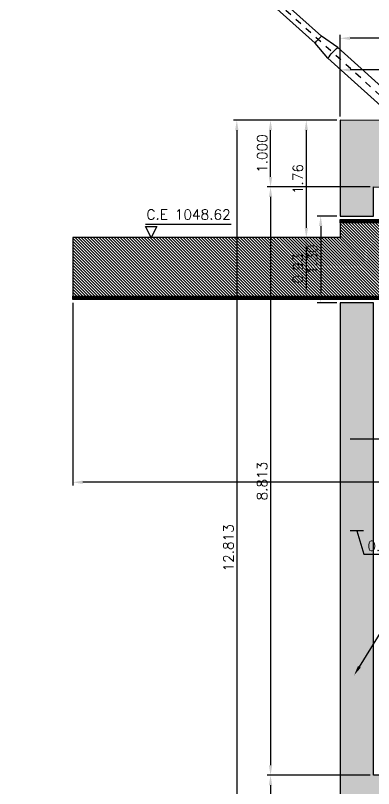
# Model space of a CAD drawing. Header units: metres. Extents: x 1080594 to 1081411, y 976871 to 977162.
# Drawn here: x 1080990.28 to 1080995.63, y 977064.95 to 977076.53 of the extents above; entities that cross this region are included whole.
import ezdxf
from ezdxf import colors
from ezdxf.entities.mleader import LeaderData, LeaderLine
from ezdxf.math import Vec2, Vec3

# ---------------------------------------------------------------- set-up
doc = ezdxf.new("R2010")
doc.units = ezdxf.units.M
doc.header["$LTSCALE"] = 25.4
doc.linetypes.add('DASHDOT', pattern=[1, 0.5, -0.25, 0, -0.25])
for name, color, linetype in [('CONTRAPESO', 3, 'Continuous'), ('DIMCONTRAPESO', 1, 'Continuous'), ('EJECABLES', 203, 'DASHDOT'), ('PERFIL MET', 37, 'Continuous')]:
    doc.layers.add(name, color=color, linetype=linetype)
for name, color, linetype, lineweight in [('COTA', 1, 'Continuous', 30), ('COTACIM', 20, 'Continuous', 5), ('DUCTO', 142, 'Continuous', 30), ('PLATINA', 54, 'Continuous', 30), ('SOLIDOREFCONT', 254, 'Continuous', 5), ('TUNEL', 5, 'Continuous', 20)]:
    doc.layers.add(name, color=color, linetype=linetype, lineweight=lineweight)
doc.styles.add('romans', font='romans.shx')
doc.dimstyles.new('Copy 75', dxfattribs={"dimtxt": 0.15, "dimasz": 0.15, "dimexe": 0.05, "dimexo": 0.05, "dimgap": 0.05, "dimtad": 1, "dimzin": 0, "dimdsep": 46, "dimtxsty": 'romans', "dimcen": 0.002, "dimclrd": 1, "dimclre": 1, "dimclrt": 3, "dimadec": 4, "dimazin": 0, "dimtfac": 1, "dimtofl": 0, "dimtmove": 1, "dimatfit": 3, "dimfxl": 1, "dimtolj": 1, "dimtzin": 0, "dimarcsym": 1})
pattern_1 = [(45, (307.6941268451046, 0), (-0.002245064030267288, 0.002245064030267288), [])]

# ---------------------------------------------------------------- blocks, each defined once
blk = doc.blocks.new('tir')
at = {"layer": 'DUCTO'}
for p, q in [((1080511.83638699, 977008.5160273126), (1080513.543043579, 977008.5161831364)), ((1080511.836907378, 977008.3760259475), (1080513.543032915, 977008.37618561))]:
    blk.add_line(p, q, dxfattribs=at)
for points in [[(1080505.683122265, 977008.2755034216), (1080505.733092106, 977008.275507704), (1080505.733062966, 977008.6155077033), (1080505.683093125, 977008.61550342)], [(1080505.603113705, 977008.3204091132), (1080505.683092707, 977008.320415968), (1080505.683072092, 977008.5704159667), (1080505.603072093, 977008.5704077805)]]:
    blk.add_lwpolyline(points, close=True, dxfattribs=at)
for points in [[(1080505.328072925, 977008.5653855414), (1080505.603072925, 977008.5654091103)], [(1080505.733068108, 977008.5555077032), (1080511.543241181, 977008.5560056631)], [(1080511.543241181, 977008.5560056631), (1080511.836255565, 977008.5160272893)], [(1080511.543260036, 977008.3360056642), (1080511.836907378, 977008.3760308315)], [(1080505.32811287, 977008.3254074359), (1080505.603112872, 977008.3254136156)], [(1080505.733086963, 977008.3355077041), (1080511.543260036, 977008.3360056642)]]:
    blk.add_lwpolyline(points, dxfattribs=at)
for centre, radius, start, end in [((1080510.656986465, 977008.4459297067), 0.8930644645994985, 352.9297418690614, 7.080079153882643), ((1080511.251352555, 977008.4433042796), 0.5894066242695094, 353.4461152477661, 7.087410311340934)]:
    blk.add_arc(centre, radius, start, end, dxfattribs=at)
blk.add_ellipse((1080505.328039857, 977008.4453876906), major_axis=(-3.306799177286555e-05, -0.1199978507391652), ratio=0.04456574915158485, dxfattribs=at)
at = {"layer": 'DUCTO', "extrusion": (0, 0, -1)}
blk.add_ellipse((1080513.542949842, 977008.481178864), major_axis=(1.748219530441295e-05, -0.03500717952941799), ratio=0.24420068418592, start_param=3.14808674122023, end_param=6.280903449001622, dxfattribs=at)
at = {"layer": 'DUCTO', "extrusion": (0, 0, -0.9999999999999998)}
blk.add_ellipse((1080513.54301544, 977008.4111786617), major_axis=(1.74751400463253e-05, -0.03499305174499892), ratio=0.2442992756047625, dxfattribs=at)
at = {"layer": 'EJECABLES', "ltscale": 0.008}
blk.add_lwpolyline([(1080505.360600902, 977008.4454757803), (1080513.540696156, 977008.4461768557)], dxfattribs=at)
blk = doc.blocks.new('*D147')
at = {"layer": 'COTA', "color": 1, "lineweight": -2, "transparency": 16777216}
for p, q in [((1080995.0833278, 977074.9596238084), (1080994.577790247, 977074.9596238084)), ((1080994.627790247, 977074.8096238084), (1080994.627790247, 977073.3455187855))]:
    blk.add_line(p, q, dxfattribs=at)
at = {"layer": 'COTA', "color": 1, "transparency": 16777216}
for points in [[(1080994.602790247, 977074.8096238084), (1080994.652790247, 977074.8096238084), (1080994.627790247, 977074.9596238084)], [(1080994.602790247, 977073.3455187855), (1080994.652790247, 977073.3455187855), (1080994.627790247, 977073.1955187855)]]:
    blk.add_solid(points, dxfattribs=at)
at = {"layer": 'Defpoints', "color": 0, "transparency": 16777216}
for p in [(1080995.1333278, 977074.9596238084), (1080994.627790247, 977073.1955187855), (1080994.627790247, 977073.1955187855)]:
    blk.add_point(p, dxfattribs=at)
at = {"layer": 'COTA', "color": 3, "transparency": 16777216, "insert": (1080994.502790247, 977074.0775712971), "char_height": 0.15, "attachment_point": 5, "rotation": 90, "style": 'romans'}
blk.add_mtext('\\A1;1.76', dxfattribs=at)
blk = doc.blocks.new('*D148')
at = {"layer": 'COTA', "color": 1, "lineweight": -2, "transparency": 16777216}
for p, q in [((1080995.1333278, 977075.0144447949), (1080995.1333278, 977076.2368018586)), ((1081012.132779792, 977074.9824446845), (1081012.132779792, 977076.2368018586)), ((1081011.982779792, 977076.1868018586), (1080995.2833278, 977076.1868018586))]:
    blk.add_line(p, q, dxfattribs=at)
at = {"layer": 'COTA', "color": 1, "transparency": 16777216}
for points in [[(1080995.2833278, 977076.2118018586), (1080995.2833278, 977076.1618018586), (1080995.1333278, 977076.1868018586)], [(1081011.982779792, 977076.2118018586), (1081011.982779792, 977076.1618018586), (1081012.132779792, 977076.1868018586)]]:
    blk.add_solid(points, dxfattribs=at)
at = {"layer": 'Defpoints', "color": 0, "transparency": 16777216}
for p in [(1080995.1333278, 977076.1868018586), (1080995.1333278, 977074.9644447948), (1081012.132779792, 977074.9324446844)]:
    blk.add_point(p, dxfattribs=at)
at = {"layer": 'COTA', "color": 3, "transparency": 16777216, "insert": (1081003.633053796, 977076.3118018586), "char_height": 0.15, "attachment_point": 5, "style": 'romans'}
blk.add_mtext('\\A1;17.00', dxfattribs=at)
blk = doc.blocks.new('*D149')
at = {"layer": 'COTA', "color": 1, "lineweight": -2, "transparency": 16777216}
for p, q in [((1080991.133367889, 977072.2258459799), (1080991.133367889, 977069.485594596)), ((1081011.482886703, 977069.5355945961), (1080991.283367889, 977069.5355945961))]:
    blk.add_line(p, q, dxfattribs=at)
at = {"layer": 'COTA', "color": 1, "transparency": 16777216}
for points in [[(1080991.283367889, 977069.5605945961), (1080991.283367889, 977069.510594596), (1080991.133367889, 977069.5355945961)], [(1081011.482886703, 977069.5605945961), (1081011.482886703, 977069.510594596), (1081011.632886702, 977069.5355945961)]]:
    blk.add_solid(points, dxfattribs=at)
at = {"layer": 'Defpoints', "color": 0, "transparency": 16777216}
for p in [(1080991.133367889, 977072.2758459799), (1080991.133367889, 977069.5355945961), (1081011.632886702, 977069.5355945961)]:
    blk.add_point(p, dxfattribs=at)
at = {"layer": 'COTA', "color": 3, "transparency": 16777216, "insert": (1081001.383127296, 977069.6605945961), "char_height": 0.15, "attachment_point": 5, "style": 'romans'}
blk.add_mtext('\\A1;20.50', dxfattribs=at)
blk = doc.blocks.new('*D151')
at = {"layer": 'COTA', "color": 1, "lineweight": -2, "transparency": 16777216}
for p, q in [((1080995.482886703, 977068.8062600592), (1080995.283167997, 977068.8062600592)), ((1080995.38302735, 977068.8062600592), (1080995.48802735, 977068.4562600593)), ((1080995.48802735, 977068.4562600593), (1080996.045170207, 977068.4562600593))]:
    blk.add_line(p, q, dxfattribs=at)
at = {"layer": 'COTA', "color": 1, "transparency": 16777216}
for points in [[(1080995.283167997, 977068.8312600593), (1080995.283167997, 977068.7812600592), (1080995.133167997, 977068.8062600592)], [(1080995.482886703, 977068.8312600593), (1080995.482886703, 977068.7812600592), (1080995.632886702, 977068.8062600592)]]:
    blk.add_solid(points, dxfattribs=at)
at = {"layer": 'Defpoints', "color": 0, "transparency": 16777216}
for p in [(1080995.133167997, 977068.8062600594), (1080995.133167997, 977068.8062600592), (1080995.632886702, 977068.8062600592)]:
    blk.add_point(p, dxfattribs=at)
at = {"layer": 'COTA', "color": 3, "transparency": 16777216, "insert": (1080995.766598778, 977068.5812600593), "char_height": 0.15, "attachment_point": 5, "style": 'romans'}
blk.add_mtext('\\A1;0.50', dxfattribs=at)
blk = doc.blocks.new('*D155')
at = {"layer": 'Defpoints', "color": 0, "transparency": 16777216}
for p in [(1080999.633180856, 977071.7232548719), (1080995.133253417, 977071.4140337065), (1080995.133253417, 977070.1822700725)]:
    blk.add_point(p, dxfattribs=at)
at = {"layer": 'DIMCONTRAPESO', "color": 1, "lineweight": -2, "transparency": 16777216}
for p, q in [((1080999.633180856, 977071.6732548719), (1080999.633180856, 977070.1322700725)), ((1080995.133253417, 977071.3640337065), (1080995.133253417, 977070.1322700725)), ((1080999.483180856, 977070.1822700725), (1080995.283253417, 977070.1822700725))]:
    blk.add_line(p, q, dxfattribs=at)
at = {"layer": 'DIMCONTRAPESO', "color": 1, "transparency": 16777216}
for points in [[(1080995.283253417, 977070.2072700725), (1080995.283253417, 977070.1572700725), (1080995.133253417, 977070.1822700725)], [(1080999.483180856, 977070.2072700725), (1080999.483180856, 977070.1572700725), (1080999.633180856, 977070.1822700725)]]:
    blk.add_solid(points, dxfattribs=at)
at = {"layer": 'DIMCONTRAPESO', "color": 3, "transparency": 16777216, "insert": (1080997.383217137, 977070.3072700725), "char_height": 0.15, "attachment_point": 5, "style": 'romans'}
blk.add_mtext('\\A1;4.50', dxfattribs=at)
blk = doc.blocks.new('*D199')
at = {"layer": 'Defpoints', "color": 0, "transparency": 16777216}
for p in [(1080995.1333278, 977075.7138617919), (1081006.202970979, 977075.5552750548), (1080995.1333278, 977074.9810370329)]:
    blk.add_point(p, dxfattribs=at)
at = {"layer": 'DIMCONTRAPESO', "color": 1, "lineweight": -2, "transparency": 16777216}
for p, q in [((1080995.1333278, 977075.031037033), (1080995.1333278, 977075.7638617919)), ((1081006.202970979, 977075.6052750548), (1081006.202970979, 977075.7638617919)), ((1081006.052970979, 977075.7138617919), (1080995.2833278, 977075.7138617919))]:
    blk.add_line(p, q, dxfattribs=at)
at = {"layer": 'DIMCONTRAPESO', "color": 1, "transparency": 16777216}
for points in [[(1080995.2833278, 977075.7388617919), (1080995.2833278, 977075.6888617919), (1080995.1333278, 977075.7138617919)], [(1081006.052970979, 977075.7388617919), (1081006.052970979, 977075.6888617919), (1081006.202970979, 977075.7138617919)]]:
    blk.add_solid(points, dxfattribs=at)
at = {"layer": 'DIMCONTRAPESO', "color": 3, "transparency": 16777216, "insert": (1081000.66814939, 977075.8388617919), "char_height": 0.15, "attachment_point": 5, "style": 'romans'}
blk.add_mtext('\\A1;11.07', dxfattribs=at)
blk = doc.blocks.new('*D339')
at = {"layer": 'COTA', "color": 1, "lineweight": -2, "transparency": 16777216}
for p, q in [((1080995.083285938, 977073.5239812343), (1080994.792454672, 977073.5239812343)), ((1080994.842454672, 977073.3739812343), (1080994.842454672, 977072.3739812358)), ((1080995.083231446, 977072.2239812358), (1080994.792454672, 977072.2239812358))]:
    blk.add_line(p, q, dxfattribs=at)
at = {"layer": 'COTA', "color": 1, "transparency": 16777216}
for points in [[(1080994.817454672, 977073.3739812343), (1080994.867454672, 977073.3739812343), (1080994.842454672, 977073.5239812343)], [(1080994.817454672, 977072.3739812358), (1080994.867454672, 977072.3739812358), (1080994.842454672, 977072.2239812358)]]:
    blk.add_solid(points, dxfattribs=at)
at = {"layer": 'Defpoints', "color": 0, "transparency": 16777216}
for p in [(1080995.133285938, 977073.5239812343), (1080994.842454672, 977072.2239812358), (1080995.133231446, 977072.2239812358)]:
    blk.add_point(p, dxfattribs=at)
at = {"layer": 'COTA', "color": 3, "transparency": 16777216, "insert": (1080994.717454671, 977072.8739812352), "char_height": 0.15, "attachment_point": 5, "rotation": 90, "style": 'romans'}
blk.add_mtext('\\A1;1.30', dxfattribs=at)
blk = doc.blocks.new('*D341')
at = {"layer": 'COTA', "color": 1, "lineweight": -2, "transparency": 16777216}
blk.add_line((1080994.627790247, 977073.0503397719), (1080994.627790247, 977072.4239707632), dxfattribs=at)
at = {"layer": 'COTA', "color": 1, "transparency": 16777216}
for points in [[(1080994.602790247, 977073.0503397719), (1080994.652790247, 977073.0503397719), (1080994.627790247, 977073.2003397719)], [(1080994.602790247, 977072.4239707632), (1080994.652790247, 977072.4239707632), (1080994.627790247, 977072.2739707632)]]:
    blk.add_solid(points, dxfattribs=at)
at = {"layer": 'Defpoints', "color": 0, "transparency": 16777216}
for p in [(1080994.627790247, 977073.2003397719), (1080994.627790247, 977072.2739707632), (1080994.627790247, 977072.2739707632)]:
    blk.add_point(p, dxfattribs=at)
at = {"layer": 'COTA', "color": 3, "transparency": 16777216, "insert": (1080994.502790247, 977072.7371552676), "char_height": 0.15, "attachment_point": 5, "rotation": 90, "style": 'romans'}
blk.add_mtext('\\A1;0.93', dxfattribs=at)
blk = doc.blocks.new('*D1363')
at = {"layer": 'Defpoints', "color": 0, "transparency": 16777216}
for p in [(1080995.1333278, 977074.9596238084), (1080993.58812613, 977062.146339772), (1080995.133073375, 977062.146339772)]:
    blk.add_point(p, dxfattribs=at)
at = {"layer": 'TUNEL', "color": 1, "lineweight": -2, "transparency": 16777216}
for p, q in [((1080995.0833278, 977074.9596238084), (1080993.53812613, 977074.9596238084)), ((1080993.58812613, 977074.8096238084), (1080993.58812613, 977062.2963397721)), ((1080995.083073375, 977062.146339772), (1080993.53812613, 977062.146339772))]:
    blk.add_line(p, q, dxfattribs=at)
at = {"layer": 'TUNEL', "color": 1, "transparency": 16777216}
for points in [[(1080993.56312613, 977074.8096238084), (1080993.61312613, 977074.8096238084), (1080993.58812613, 977074.9596238084)], [(1080993.56312613, 977062.2963397721), (1080993.61312613, 977062.2963397721), (1080993.58812613, 977062.146339772)]]:
    blk.add_solid(points, dxfattribs=at)
at = {"layer": 'TUNEL', "color": 3, "transparency": 16777216, "insert": (1080993.463126129, 977068.5529817903), "char_height": 0.15, "attachment_point": 5, "rotation": 90, "style": 'romans'}
blk.add_mtext('\\A1;12.813', dxfattribs=at)
blk = doc.blocks.new('*D1365')
at = {"layer": 'Defpoints', "color": 0, "transparency": 16777216}
for p in [(1080995.632886702, 977073.9596236984), (1080994.09245849, 977065.146339772), (1080995.632886702, 977065.146339772)]:
    blk.add_point(p, dxfattribs=at)
at = {"layer": 'TUNEL', "color": 1, "lineweight": -2, "transparency": 16777216}
for p, q in [((1080995.582886702, 977073.9596236984), (1080994.04245849, 977073.9596236984)), ((1080994.09245849, 977073.8096236984), (1080994.09245849, 977065.2963397721)), ((1080995.582886702, 977065.146339772), (1080994.04245849, 977065.146339772))]:
    blk.add_line(p, q, dxfattribs=at)
at = {"layer": 'TUNEL', "color": 1, "transparency": 16777216}
for points in [[(1080994.06745849, 977073.8096236984), (1080994.11745849, 977073.8096236984), (1080994.09245849, 977073.9596236984)], [(1080994.06745849, 977065.2963397721), (1080994.11745849, 977065.2963397721), (1080994.09245849, 977065.146339772)]]:
    blk.add_solid(points, dxfattribs=at)
at = {"layer": 'TUNEL', "color": 3, "transparency": 16777216, "insert": (1080993.96745849, 977069.5529817353), "char_height": 0.15, "attachment_point": 5, "rotation": 90, "style": 'romans'}
blk.add_mtext('\\A1;8.813', dxfattribs=at)
blk = doc.blocks.new('*D1366')
at = {"layer": 'Defpoints', "color": 0, "transparency": 16777216}
for p in [(1080995.632886702, 977065.146339772), (1080994.09245849, 977062.146339772), (1080995.133073375, 977062.146339772)]:
    blk.add_point(p, dxfattribs=at)
at = {"layer": 'TUNEL', "color": 1, "lineweight": -2, "transparency": 16777216}
for p, q in [((1080995.582886702, 977065.146339772), (1080994.04245849, 977065.146339772)), ((1080994.09245849, 977064.996339772), (1080994.09245849, 977062.2963397721)), ((1080995.083073375, 977062.146339772), (1080994.04245849, 977062.146339772))]:
    blk.add_line(p, q, dxfattribs=at)
at = {"layer": 'TUNEL', "color": 1, "transparency": 16777216}
for points in [[(1080994.06745849, 977064.996339772), (1080994.11745849, 977064.996339772), (1080994.09245849, 977065.146339772)], [(1080994.06745849, 977062.2963397721), (1080994.11745849, 977062.2963397721), (1080994.09245849, 977062.146339772)]]:
    blk.add_solid(points, dxfattribs=at)
at = {"layer": 'TUNEL', "color": 3, "transparency": 16777216, "insert": (1080993.96745849, 977063.6463397722), "char_height": 0.15, "attachment_point": 5, "rotation": 90, "style": 'romans'}
blk.add_mtext('\\A1;3.000', dxfattribs=at)
blk = doc.blocks.new('*D1364')
at = {"layer": 'Defpoints', "color": 0, "transparency": 16777216}
for p in [(1080994.09245849, 977074.9596238084), (1080994.758610154, 977074.9596238084), (1080994.758610154, 977073.9596236984)]:
    blk.add_point(p, dxfattribs=at)
at = {"layer": 'TUNEL', "color": 1, "lineweight": -2, "transparency": 16777216}
for p, q in [((1080994.708610154, 977074.9596238084), (1080994.04245849, 977074.9596238084)), ((1080994.09245849, 977074.1096236984), (1080994.09245849, 977074.8096238084)), ((1080994.708610154, 977073.9596236984), (1080994.04245849, 977073.9596236984))]:
    blk.add_line(p, q, dxfattribs=at)
at = {"layer": 'TUNEL', "color": 1, "transparency": 16777216}
for points in [[(1080994.06745849, 977074.8096238084), (1080994.11745849, 977074.8096238084), (1080994.09245849, 977074.9596238084)], [(1080994.06745849, 977074.1096236984), (1080994.11745849, 977074.1096236984), (1080994.09245849, 977073.9596236984)]]:
    blk.add_solid(points, dxfattribs=at)
at = {"layer": 'TUNEL', "color": 3, "transparency": 16777216, "insert": (1080993.96745849, 977074.4596237534), "char_height": 0.15, "attachment_point": 5, "rotation": 90, "style": 'romans'}
blk.add_mtext('\\A1;1.000', dxfattribs=at)

msp = doc.modelspace()

# ---------------------------------------------------------------- hatches: boundary and pattern name
at = {"layer": 'PERFIL MET'}
h = msp.add_hatch(dxfattribs=at)
h.set_pattern_fill('ANSI31', color=256, scale=0.001)
h.set_pattern_definition(pattern_1)
h.paths.add_polyline_path([(1081011.632886702, 977073.4739707632), (1081011.632886702, 977073.4231707632), (1080995.133166949, 977073.4231707632), (1080995.133167224, 977073.4740816075)])
h = msp.add_hatch(dxfattribs=at)
h.set_pattern_fill('ANSI31', color=256, scale=0.01, angle=90)
h.set_pattern_definition([(135, (307.6941268451046, 0), (-0.02245064030267288, -0.02245064030267288), [])])
h.paths.add_polyline_path([(1081011.632886702, 977073.4231707632), (1080995.133166949, 977073.4231707632), (1080995.133167086, 977073.2003397719), (1080991.1333278, 977073.2003397719), (1080991.1333278, 977072.3247707632), (1081011.632886702, 977072.3247707632)])
h = msp.add_hatch(dxfattribs=at)
h.set_pattern_fill('ANSI31', color=256, scale=0.001)
h.set_pattern_definition(pattern_1)
h.paths.add_polyline_path([(1081011.632886702, 977072.3247707632), (1081011.632886702, 977072.2739707632), (1080991.133327663, 977072.2739707632), (1080991.133327938, 977072.3248816076)])
at = {"layer": 'PLATINA', "transparency": 33554531}
h = msp.add_hatch(dxfattribs=at)
h.set_pattern_fill('ANGLE', color=252, scale=0.9999999999999999, angle=3.553873302619274)
h.set_pattern_definition([(3.553873302619274, (62945.01953283769, -65155.17045388313), (-0.4329793705545643, 6.971567532820304), [5.079999999999992, -1.904999999999998]), (93.55387330261915, (62945.01953283769, -65155.17045388313), (-6.971567532820304, -0.4329793705545639), [5.079999999999997, -1.904999999999999])])
h.paths.add_polyline_path([(1080990.844084892, 977073.9349378471), (1080991.056718227, 977073.692951477), (1080991.33210889, 977073.9349395074)])
h = msp.add_hatch(dxfattribs=at)
h.set_pattern_fill('ANGLE', color=252, scale=0.9999999999999999, angle=3.553873302619274)
h.set_pattern_definition([(3.553873302619274, (62945.66266141528, -65165.52571470113), (-0.4329793705545643, 6.971567532820304), [5.079999999999992, -1.904999999999998]), (93.55387330261915, (62945.66266141528, -65165.52571470113), (-6.971567532820304, -0.4329793705545639), [5.079999999999997, -1.904999999999999])])
h.paths.add_polyline_path([(1080990.844084892, 977073.9349378471), (1080991.056718227, 977073.692951477), (1080991.33210889, 977073.9349395074)])
h = msp.add_hatch(dxfattribs=at)
h.set_pattern_fill('ANGLE', color=252)
h.set_pattern_definition([(0, (298.0936938570812, -45.28090407222044), (0, 6.985), [5.08, -1.905]), (90, (298.0936938570812, -45.28090407222044), (-6.985, 4.277078946022131e-16), [5.08, -1.905])])
h.paths.add_polyline_path([(1080990.765237422, 977073.4739712419), (1080990.552600416, 977073.7159619012), (1080990.277158131, 977073.4739701388)])
h = msp.add_hatch(dxfattribs=at)
h.set_pattern_fill('ANGLE', color=252)
h.set_pattern_definition([(0, (298.0936938570812, -55.65611688815989), (0, 6.985), [5.08, -1.905]), (90, (298.0936938570812, -55.65611688815989), (-6.985, 4.277078946022131e-16), [5.08, -1.905])])
h.paths.add_polyline_path([(1080990.765237422, 977073.4739712419), (1080990.552600416, 977073.7159619012), (1080990.277158131, 977073.4739701388)])
at = {"layer": 'SOLIDOREFCONT', "true_color": 0x5b5b5b, "transparency": 33554546}
h = msp.add_hatch(dxfattribs=at)
h.set_pattern_fill('AR-CONC', color=251, scale=0.005)
h.set_pattern_definition([(49.99999999999999, (0, 0), (0.91092334498002, -0.07969542769451543), [0.09525, -1.04775]), (355, (0, 0), (-0.1762171071248467, 0.9552842261951757), [0.0762, -0.83820292085]), (100.4514447, (0.075910035, -0.0066412675), (0.7347062354517664, 0.8755887595609755), [0.080950044, -0.8904512229999999]), (46.18420000000002, (0, 0.254), (1.35539520446065, -0.2102116396636357), [0.142875, -1.571625]), (96.63555760999996, (0.1129495, 0.2364825), (1.187020670257515, 1.237130622988608), [0.1214251157, -1.3356780408]), (351.1841511700001, (0, 0.254), (1.187020670324885, 1.237130622927663), [0.11429983535, -1.2572986596]), (21, (0.127, 0.1905), (0.7580719563456624, -0.5113259909354381), [0.09525, -1.04775]), (326.0000000000001, (0.127, 0.1905), (0.3090101417382354, 0.9209398306115963), [0.0762, -0.8382]), (71.45144499999999, (0.190172663, 0.1478895005), (1.067082096393581, 0.4096138444295262), [0.08095004400000001, -0.8904496879999999]), (37.50000000000001, (0, 0), (0.01544301625295908, 0.4227751943657655), [0, -0.82804, 0, -0.8509000000000001, 0, -0.8413750000000001]), (7.499999999999999, (0, 0), (0.3340983125515287, 0.5009028740905975), [0, -0.48514, 0, -0.80899, 0, -0.320675]), (327.5, (-0.28321, 0), (0.677952975834357, -0.02864371996336722), [0, -0.3175, 0, -0.9906, 0, -1.31445]), (317.5, (-0.41021, 0), (0.7406459069300902, 0.1271324551666652), [0, -0.41275, 0, -0.65786, 0, -0.93345])])
h.paths.add_polyline_path([(1080995.632886702, 977065.146339772), (1080995.632886702, 977072.2239602918), (1080995.133260797, 977072.2239812345), (1080995.133073375, 977062.146339772), (1081012.132886702, 977062.146339772), (1081012.132720964, 977074.9068203393), (1080995.133167086, 977074.9603397719), (1080995.133285938, 977073.5239812343), (1080995.632886702, 977073.5239602921), (1080995.632886702, 977073.9603397719), (1081011.632720964, 977073.926339772), (1081011.632886702, 977065.146339772)])

# ---------------------------------------------------------------- linework, layer by layer
at = {"layer": 'CONTRAPESO'}
msp.add_lwpolyline([(1080995.133260797, 977072.2239812345), (1080995.133073375, 977062.146339772), (1081012.132886702, 977062.146339772), (1081012.132720964, 977074.9068203393), (1080995.133167086, 977074.9603397719), (1080995.133285938, 977073.5239812343), (1080995.632886702, 977073.5239602921), (1080995.632886702, 977073.9603397719), (1081011.632720964, 977073.926339772), (1081011.632886702, 977065.146339772), (1080995.632886702, 977065.146339772), (1080995.632886702, 977072.2239602918)], close=True, dxfattribs=at)
at = {"layer": 'COTA', "color": 2}
msp.add_lwpolyline([(1080992.221236237, 977073.4006741191), (1080993.502198046, 977073.4006741191)], dxfattribs=at)
msp.add_lwpolyline([(1080992.221236237, 977073.3693971016), (1080992.393335309, 977073.3693971016), (1080992.307285772, 977073.2019855398), (1080992.307285772, 977073.2019855398)], close=True, dxfattribs=at)
at = {"layer": 'PERFIL MET'}
for points in [[(1081011.632886702, 977073.4739707632), (1081011.632886702, 977073.4231707632), (1080995.133166949, 977073.4231707632), (1080995.133167224, 977073.4740816075)], [(1081011.632886702, 977073.4231707632), (1080995.133166949, 977073.423149178), (1080995.133167086, 977073.2003397719), (1080991.133327938, 977073.2003397719), (1080991.133327938, 977072.3248816076), (1081011.632886702, 977072.3248816076)], [(1081011.632886702, 977072.3247707632), (1081011.632886702, 977072.2739707632), (1080991.133327663, 977072.2739707632), (1080991.133327938, 977072.3248816076)]]:
    msp.add_lwpolyline(points, close=True, dxfattribs=at)
msp.add_lwpolyline([(1080991.1333278, 977072.3247707632), (1080998.873343383, 977072.3247707632)], dxfattribs=at)

# ---------------------------------------------------------------- block references
at = {"layer": 'DIMCONTRAPESO', "xscale": -1, "rotation": 317.975833004182}
msp.add_blockref('tir', (1229616.120395776, -472048.966071394), dxfattribs=at)
at = {"layer": 'PLATINA', "color": 252, "transparency": 33554531, "xscale": -1, "rotation": 317.9720049895622}
msp.add_blockref('tir', (1229517.296456745, -472058.8876016042), dxfattribs=at)

# ---------------------------------------------------------------- texts
at = {"layer": 'COTA', "color": 3, "insert": (1080992.236209684, 977073.6212569588), "char_height": 0.15, "attachment_point": 1, "style": 'romans'}
msp.add_mtext('C.E 1048.62', dxfattribs=at)

# ---------------------------------------------------------------- dimensions: what is measured, and where the dimension line sits
at = {"layer": 'COTA', "color": 4}
for base, p1, p2, angle, picture, middle in [((1080995.1333278, 977076.1868018586), (1081012.132779792, 977074.9324446844), (1080995.1333278, 977074.9644447948), 180, '*D148', (1081003.633053796, 977076.3118018586)), ((1080994.627790247, 977073.1955187855), (1080995.1333278, 977074.9596238084), (1080994.627790247, 977073.1955187855), 90, '*D147', (1080994.502790247, 977074.0775712971))]:
    dim = msp.add_linear_dim(base=base, p1=p1, p2=p2, angle=angle, dimstyle='Copy 75', dxfattribs=at)
    dim.commit()
    dim.dimension.update_dxf_attribs({"geometry": picture, "text_midpoint": middle})
at = {"layer": 'COTA', "color": 2}
for base, p1, p2, picture, middle in [((1080994.842454672, 977072.2239812358), (1080995.133285938, 977073.5239812343), (1080995.133231446, 977072.2239812358), '*D339', (1080994.717454671, 977072.8739812352)), ((1080994.627790247, 977072.2739707632), (1080994.627790247, 977073.2003397719), (1080994.627790247, 977072.2739707632), '*D341', (1080994.502790247, 977072.7371552676))]:
    dim = msp.add_linear_dim(base=base, p1=p1, p2=p2, angle=90, dimstyle='Copy 75', dxfattribs=at)
    dim.commit()
    dim.dimension.update_dxf_attribs({"geometry": picture, "text_midpoint": middle})
at = {"layer": 'COTA'}
for base, p1, p2, picture, middle in [((1080991.133367889, 977069.5355945961), (1081011.632886702, 977069.5355945961), (1080991.133367889, 977072.2758459799), '*D149', (1081001.383127296, 977069.6605945961)), ((1080995.133167997, 977068.8062600592), (1080995.632886702, 977068.8062600592), (1080995.133167997, 977068.8062600594), '*D151', (1080995.53802735, 977068.5812600593))]:
    dim = msp.add_linear_dim(base=base, p1=p1, p2=p2, angle=180, dimstyle='Copy 75', dxfattribs=at)
    dim.commit()
    dim.dimension.update_dxf_attribs({"geometry": picture, "text_midpoint": middle})
at = {"layer": 'DIMCONTRAPESO'}
for base, p1, p2, picture, middle in [((1080995.1333278, 977075.7138617919), (1081006.202970979, 977075.5552750548), (1080995.1333278, 977074.9810370329), '*D199', (1081000.66814939, 977075.8388617919)), ((1080995.133253417, 977070.1822700725), (1080999.633180856, 977071.7232548719), (1080995.133253417, 977071.4140337065), '*D155', (1080997.383217137, 977070.3072700725))]:
    dim = msp.add_linear_dim(base=base, p1=p1, p2=p2, angle=180, dimstyle='Copy 75', dxfattribs=at)
    dim.commit()
    dim.dimension.update_dxf_attribs({"geometry": picture, "text_midpoint": middle})
at = {"layer": 'TUNEL', "color": 40, "true_color": 0xf8d731}
for base, p1, p2, picture, middle in [((1080993.58812613, 977062.146339772), (1080995.1333278, 977074.9596238084), (1080995.133073375, 977062.146339772), '*D1363', (1080993.463126129, 977068.5529817903)), ((1080994.09245849, 977074.9596238084), (1080994.758610154, 977073.9596236984), (1080994.758610154, 977074.9596238084), '*D1364', (1080993.96745849, 977074.4596237534)), ((1080994.09245849, 977065.146339772), (1080995.632886702, 977073.9596236984), (1080995.632886702, 977065.146339772), '*D1365', (1080993.96745849, 977069.5529817353)), ((1080994.09245849, 977062.146339772), (1080995.632886702, 977065.146339772), (1080995.133073375, 977062.146339772), '*D1366', (1080993.96745849, 977063.6463397722))]:
    dim = msp.add_linear_dim(base=base, p1=p1, p2=p2, angle=90, dimstyle='Copy 75', override={"dimdec": 3}, dxfattribs=at)
    dim.commit()
    dim.dimension.update_dxf_attribs({"geometry": picture, "text_midpoint": middle})

# ---------------------------------------------------------------- leaders
at = {"layer": 'COTACIM'}
ml = msp.add_multileader_mtext('Standard', dxfattribs=at)
ml.set_content('Tabique anterior', color=3, style='romans')
ml.set_leader_properties(color=256)
ml.build(insert=Vec2(0, 0))
ml.multileader.update_dxf_attribs({"text_left_attachment_type": 6, "text_right_attachment_type": 6, "dogleg_length": 0.1560199508385566, "arrow_head_size": 0.15})
ctx = ml.context
ctx.base_point, ctx.char_height, ctx.arrow_head_size, ctx.landing_gap_size, ctx.plane_origin = Vec3(1080996.192991718, 977067.7666422592), 0.15, 0.15, 0, Vec3(1080995.626220993, 977066.367510471)
ctx.left_attachment, ctx.right_attachment = 6, 6
notes = []
notes.append((ctx, [(0, (1, 1, 0), (1080996.036971767, 977067.7666422592), (1, 0), 0.1560199508385566, [(0, [(1080995.342694996, 977066.644631643)], 0, [])])]))
ctx.mtext.insert, ctx.mtext.width, ctx.mtext.flow_direction = Vec3(1080996.192991718, 977067.9666422592), 4.216741702286527, 5
for ctx, leaders in notes:
    for number, flags, end, landing, length, lines in leaders:
        leader = LeaderData()
        leader.index, (leader.has_last_leader_line, leader.has_dogleg_vector, leader.attachment_direction) = number, flags
        leader.last_leader_point, leader.dogleg_vector, leader.dogleg_length = Vec3(end), Vec3(landing), length
        for number, points, colour, breaks in lines:
            line = LeaderLine()
            line.index, line.vertices, line.color, line.breaks = number, Vec3.list(points), colors.encode_raw_color(colour), breaks
            leader.lines.append(line)
        ctx.leaders.append(leader)

doc.saveas('drawing.dxf')
